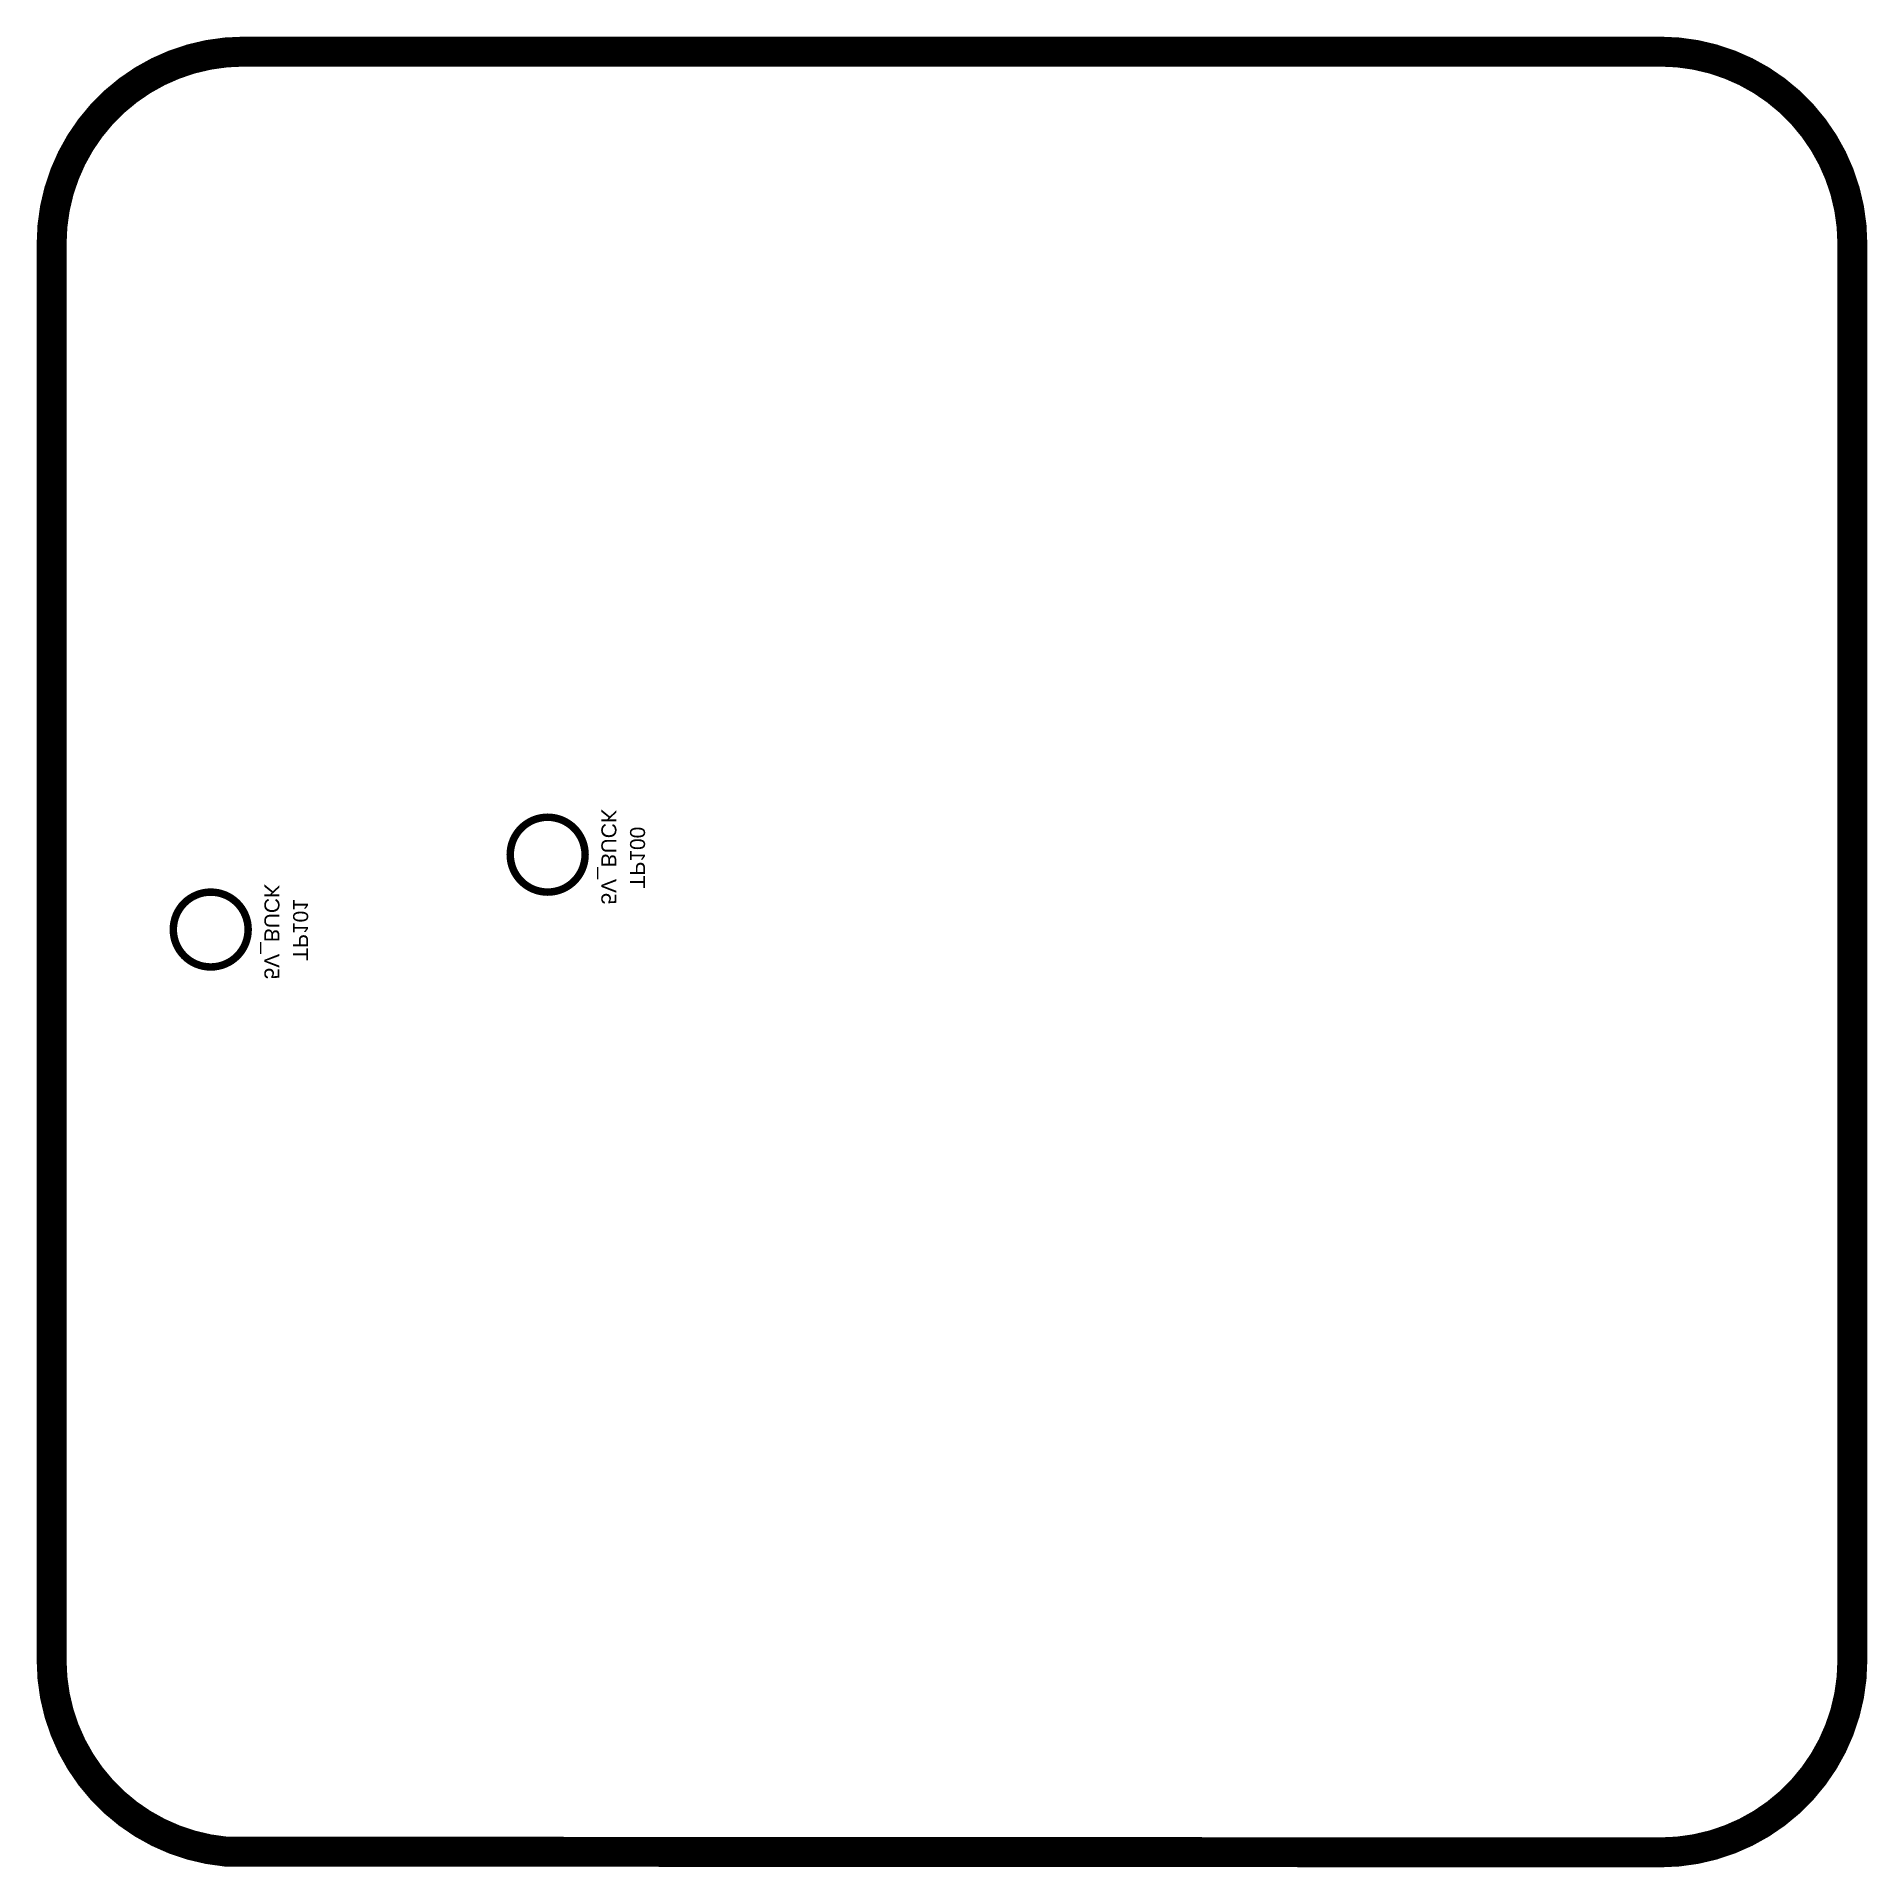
# Model space of a CAD drawing. Header units: inches. Extents: x -0.2 to 24.2, y -0.2 to 24.2.
import ezdxf

# ---------------------------------------------------------------- set-up
doc = ezdxf.new("R2010")
doc.units = ezdxf.units.IN
doc.layers.add('Board Shape', color=6, linetype='Continuous')
doc.layers.add('Testpoints Location', color=56, linetype='Continuous')
doc.styles.add('Arial', font='', dxfattribs={"height": 0.2})
doc.styles.get('Arial').set_extended_font_data('Arial')

# ---------------------------------------------------------------- blocks, each defined once
blk = doc.blocks.new('PTEST_B_67')
at = {"layer": 'Testpoints Location'}
for points, const_width in [([(0.5, 0, 1), (-0.5, 0, 1)], 0.1), ([(-0.525, 0, 1), (-0.475, 0, 1)], 0.05), ([(0.475, 0, 1), (0.525, 0, 1)], 0.05)]:
    blk.add_lwpolyline(points, format="xyb", close=True, dxfattribs=dict(at, const_width=const_width))
at = {"layer": 'Testpoints Location', "style": 'Arial', "text_generation_flag": 2}
for s, p in [('5V_BUCK', (-0.666, -0.717)), ('TP101', (-0.417, -1.1))]:
    blk.add_text(s, height=0.2, rotation=180, dxfattribs=at).set_placement(p)
blk = doc.blocks.new('PTEST_B_68')
at = {"layer": 'Testpoints Location'}
for points, const_width in [([(0.5, 0, 1), (-0.5, 0, 1)], 0.1), ([(-0.525, 0, 1), (-0.475, 0, 1)], 0.05), ([(0.475, 0, 1), (0.525, 0, 1)], 0.05)]:
    blk.add_lwpolyline(points, format="xyb", close=True, dxfattribs=dict(at, const_width=const_width))
at = {"layer": 'Testpoints Location', "style": 'Arial', "text_generation_flag": 2}
for s, p in [('5V_BUCK', (-0.666, -0.717)), ('TP100', (-0.45, -1.1))]:
    blk.add_text(s, height=0.2, rotation=180, dxfattribs=at).set_placement(p)

msp = doc.modelspace()

# ---------------------------------------------------------------- linework, layer by layer
at = {"layer": 'Board Shape', "const_width": 0.4}
for points in [[(-0.025, 21.46, -0.414214), (2.54, 24.025)], [(21.46, 24.025, -0.414214), (24.025, 21.46)], [(2.305, -0.015, -0.387622), (-0.025, 2.54)], [(24.025, 2.54, -0.414214), (21.46, -0.025)]]:
    msp.add_lwpolyline(points, format="xyb", dxfattribs=at)
for points in [[(2.54, 24.025), (21.46, 24.025)], [(2.54, 24.025), (2.54, 24.025)], [(-0.025, 2.54), (-0.025, 21.46)], [(24.025, 2.54), (24.025, 21.46)], [(2.305, -0.015), (21.46, -0.025)]]:
    msp.add_lwpolyline(points, dxfattribs=at)
at = {"layer": 'Board Shape', "const_width": 0.2}
for points in [[(2.44, 24.025, 1), (2.64, 24.025, 1)], [(2.44, 24.025, 1), (2.64, 24.025, 1)], [(2.44, 24.025, 1), (2.64, 24.025, 1)], [(2.44, 24.025, 1), (2.64, 24.025, 1)], [(21.36, 24.025, 1), (21.56, 24.025, 1)], [(21.36, 24.025, 1), (21.56, 24.025, 1)], [(-0.125, 21.46, 1), (0.075, 21.46, 1)], [(-0.125, 21.46, 1), (0.075, 21.46, 1)], [(23.925, 21.46, 1), (24.125, 21.46, 1)], [(23.925, 21.46, 1), (24.125, 21.46, 1)], [(-0.125, 2.54, 1), (0.075, 2.54, 1)], [(-0.125, 2.54, 1), (0.075, 2.54, 1)], [(23.925, 2.54, 1), (24.125, 2.54, 1)], [(23.925, 2.54, 1), (24.125, 2.54, 1)], [(2.205, -0.015, 1), (2.405, -0.015, 1)], [(2.205, -0.015, 1), (2.405, -0.015, 1)], [(21.36, -0.025, 1), (21.56, -0.025, 1)], [(21.36, -0.025, 1), (21.56, -0.025, 1)]]:
    msp.add_lwpolyline(points, format="xyb", close=True, dxfattribs=at)

# ---------------------------------------------------------------- block references
at = {"rotation": 90}
for name, p in [('PTEST_B_68', (6.6, 13.3)), ('PTEST_B_67', (2.1, 12.3))]:
    msp.add_blockref(name, p, dxfattribs=at)

doc.saveas('drawing.dxf')
